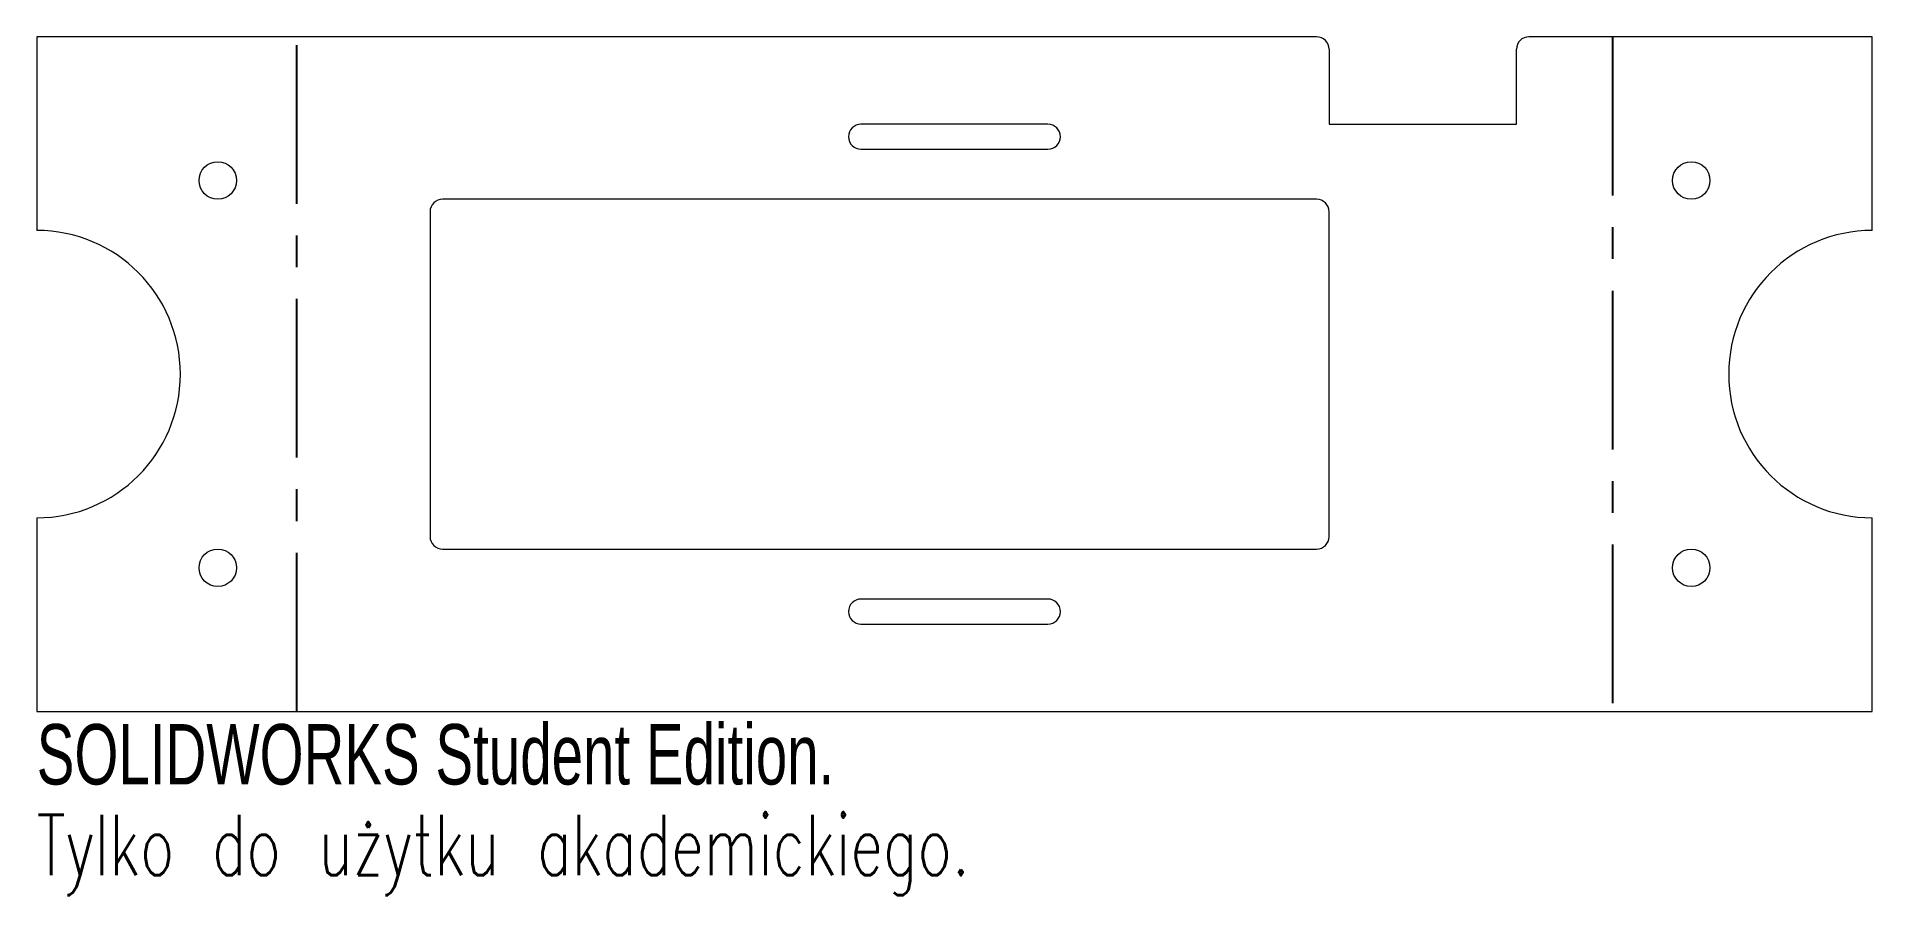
# Model space of a CAD drawing. Header units: millimetres. Extents: x -76 to 71, y -43 to 26.
import ezdxf

# ---------------------------------------------------------------- set-up
doc = ezdxf.new("R2010")
doc.units = ezdxf.units.MM
doc.linetypes.add('CENTERX2', pattern=[20.32, 12.7, -2.54, 2.54, -2.54])
doc.styles.add('SLDTEXTSTYLE0', font='TXT', dxfattribs={"width": 0.7})
doc.styles.add('SLDTEXTSTYLE1', font='TXT', dxfattribs={"width": 0.7, "bigfont": 'bigfont'})

msp = doc.modelspace()

# ---------------------------------------------------------------- linework, layer by layer
at = {"color": 7, "linetype": 'Continuous', "lineweight": 15}
for p, q in [((26.97, 25.93), (-75.53, 25.93)), ((-75.53, 25.93), (-75.53, 10.43)), ((71.47, 25.93), (43.97, 25.93)), ((71.47, 10.43), (71.47, 25.93)), ((27.97, 24.93), (27.97, 18.93)), ((42.97, 18.93), (42.97, 24.93)), ((5.45, 18.93), (-9.52, 18.93)), ((27.97, 18.93), (42.97, 18.93)), ((-9.52, 16.93), (5.45, 16.93)), ((-44.03, 11.93), (-44.03, -14.07)), ((26.97, 12.93), (-43.03, 12.93)), ((27.97, -14.07), (27.97, 11.93)), ((-75.53, -12.57), (-75.53, -28.07)), ((71.47, -28.07), (71.47, -12.57)), ((-43.03, -15.07), (26.97, -15.07)), ((5.45, -19.07), (-9.52, -19.07)), ((-9.52, -21.07), (5.45, -21.07)), ((-75.53, -28.07), (71.47, -28.07))]:
    msp.add_line(p, q, dxfattribs=at)
at = {"color": 7, "linetype": 'CENTERX2'}
for p, q in [((-54.71, -28.07), (-54.71, 25.93)), ((50.65, 25.93), (50.65, -28.07))]:
    msp.add_line(p, q, dxfattribs=at)
at = {"color": 7, "linetype": 'Continuous', "lineweight": 15}
for centre in [(-61.03, 14.43), (56.97, 14.43), (-61.03, -16.57), (56.97, -16.57)]:
    msp.add_circle(centre, 1.5, dxfattribs=at)
for centre, radius, start, end in [((26.97, 24.93), 1, 0, 90), ((43.97, 24.93), 1, 90, 180), ((-9.52, 17.93), 1, 90, 270), ((5.45, 17.93), 1, 270, 90), ((-43.03, 11.93), 1, 90, 180), ((26.97, 11.93), 1, 0, 90), ((-75.53, -1.07), 11.5, 270, 90), ((71.47, -1.07), 11.5, 90, 270), ((-43.03, -14.07), 1, 180, 270), ((26.97, -14.07), 1, 270, 0), ((-9.52, -20.07), 1, 90, 270), ((5.45, -20.07), 1, 270, 90)]:
    msp.add_arc(centre, radius, start, end, dxfattribs=at)

# ---------------------------------------------------------------- texts
at = {"color": 7, "linetype": 'Continuous', "char_height": 4.8336, "attachment_point": 1}
for s, insert, style in [('SOLIDWORKS Student Edition.', (-75.53, -29.08), 'SLDTEXTSTYLE0'), ('Tylko do użytku akademickiego.', (-75.53, -36.34), 'SLDTEXTSTYLE1')]:
    msp.add_mtext(s, dxfattribs=dict(at, insert=insert, style=style))

doc.saveas('drawing.dxf')
